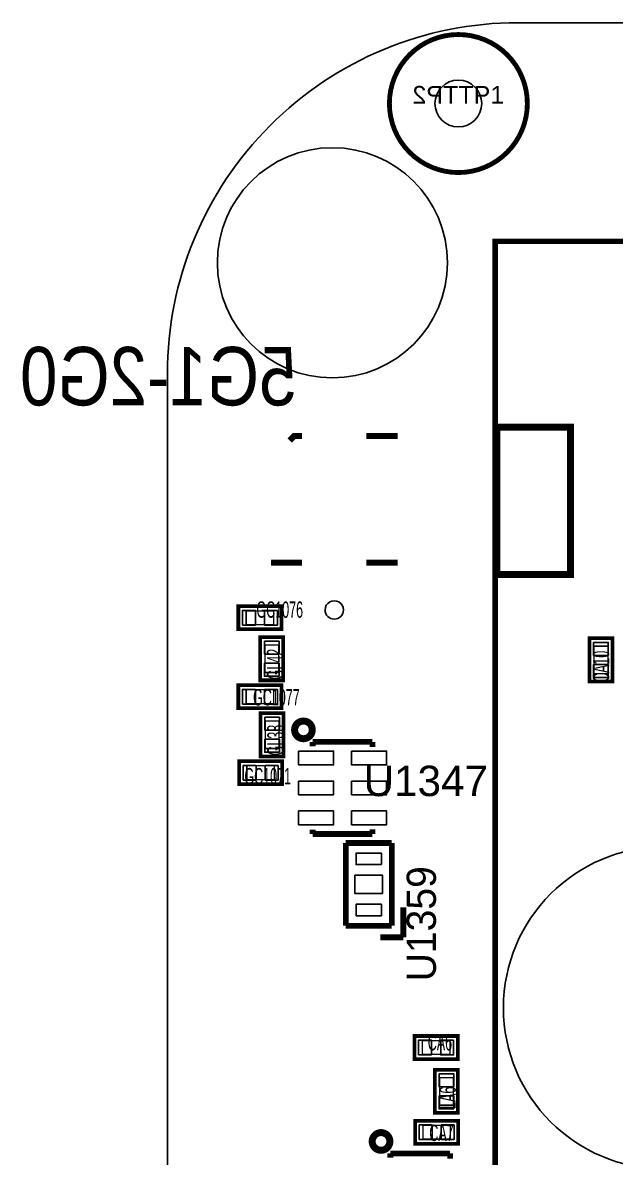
# Model space of a CAD drawing. Extents: x -3.1 to 73.5, y -0.1 to 42.
# Drawn here: x -3.15 to 9.74, y 17.35 to 42 of the extents above; entities that cross this region are included whole.
import ezdxf

# ---------------------------------------------------------------- set-up
doc = ezdxf.new("R2010")
doc.units = 0
for name, color, linetype in [('BG_OUTLINE', 7, 'CONTINUOUS'), ('PG_ASSEMBLY_TOP', 111, 'CONTINUOUS'), ('PG_SILKSCREEN_BOTTOM', 140, 'CONTINUOUS'), ('PG_SILKSCREEN_TOP', 254, 'CONTINUOUS'), ('PIN_TOP', 141, 'CONTINUOUS'), ('RD_SILKSCREEN_BOTTOM', 80, 'CONTINUOUS'), ('RD_SILKSCREEN_TOP', 230, 'CONTINUOUS')]:
    doc.layers.add(name, color=color, linetype=linetype)

msp = doc.modelspace()

# ---------------------------------------------------------------- linework, layer by layer
at = {"layer": 'BG_OUTLINE'}
msp.add_lwpolyline([(8.1534, 41.9989), (65.78854, 41.9989, -0.414214), (73.40854, 34.3789), (73.40854, 7.62, -0.414214), (65.78854, 0), (7.62, 0, -0.414214), (0, 7.62), (0, 34.3789, -0.414214), (7.62, 41.9989), (8.1534, 41.9989)], format="xyb", dxfattribs=at)
msp.add_lwpolyline([(8.1534, 41.9989), (65.78854, 41.9989, -0.414214), (73.40854, 34.3789), (73.40854, 7.62, -0.414214), (65.78854, 0), (7.62, 0, -0.414214), (0, 7.62), (0, 34.3789, -0.414214), (7.62, 41.9989)], format="xyb", close=True, dxfattribs=at)
msp.add_lwpolyline([(8.1534, 41.9989), (65.78854, 41.9989, -0.414214), (73.40854, 34.3789), (73.40854, 7.62, -0.414214), (65.78854, 0), (7.62, 0, -0.414214), (0, 7.62), (0, 34.3789, -0.414214), (7.62, 41.9989)], format="xyb", close=True, dxfattribs=at)
msp.add_lwpolyline([(8.1534, 41.9989), (65.78854, 41.9989, -0.414214), (73.40854, 34.3789), (73.40854, 7.62, -0.414214), (65.78854, 0), (7.62, 0, -0.414214), (0, 7.62), (0, 34.3789, -0.414214), (7.62, 41.9989)], format="xyb", close=True, dxfattribs=at)
at = {"layer": 'PG_ASSEMBLY_TOP', "const_width": 0.1016}
msp.add_lwpolyline([(7.820939, 40.242693, 1), (4.826737, 40.242693, 1), (7.820939, 40.242693)], format="xyb", dxfattribs=at)
at = {"layer": 'PG_ASSEMBLY_TOP'}
for points, const_width in [([(2.311679, 29.222852), (1.711681, 29.222852), (1.711681, 28.922828), (2.311679, 28.922828), (2.311679, 29.222852)], 0.029997), ([(2.418232, 27.883841), (2.418232, 28.483839), (2.118208, 28.483839), (2.118208, 27.883841), (2.418232, 27.883841)], 0.029997), ([(9.573031, 27.856459), (9.573031, 28.456458), (9.272981, 28.456458), (9.272981, 27.856459), (9.573031, 27.856459)], 0.029997), ([(2.311679, 27.508352), (1.711681, 27.508352), (1.711681, 27.208328), (2.311679, 27.208328), (2.311679, 27.508352)], 0.029997), ([(2.425852, 26.232841), (2.425852, 26.832839), (2.125828, 26.832839), (2.125828, 26.232841), (2.425852, 26.232841)], 0.029997), ([(2.326919, 25.857352), (1.726921, 25.857352), (1.726921, 25.557328), (2.326919, 25.557328), (2.326919, 25.857352)], 0.029997), ([(3.876421, 24.181638), (4.876419, 24.181638)], 0.127), ([(3.876421, 22.381642), (3.876421, 24.181638)], 0.127), ([(4.876419, 24.181638), (4.876419, 22.381642)], 0.127), ([(4.876419, 22.381642), (3.876421, 22.381642)], 0.127), ([(6.139459, 19.888352), (5.539461, 19.888352), (5.539461, 19.588328), (6.139459, 19.588328), (6.139459, 19.888352)], 0.029997), ([(5.915508, 19.085839), (5.915508, 18.485841), (6.215532, 18.485841), (6.215532, 19.085839), (5.915508, 19.085839)], 0.029997), ([(6.152159, 18.046852), (5.552161, 18.046852), (5.552161, 17.746828), (6.152159, 17.746828), (6.152159, 18.046852)], 0.029997)]:
    msp.add_lwpolyline(points, dxfattribs=dict(at, const_width=const_width))
at = {"layer": 'PG_SILKSCREEN_BOTTOM', "const_width": 0.1016}
msp.add_lwpolyline([(7.824749, 40.242693, 1), (4.822927, 40.242693, 1), (7.824749, 40.242693)], format="xyb", dxfattribs=at)
at = {"layer": 'PG_SILKSCREEN_BOTTOM'}
for points, const_width in [([(57.303594, 37.249557), (7.123608, 37.249557), (7.123608, 3.969563), (57.563588, 3.969563), (57.563588, 8.909558), (60.5536, 8.909558), (60.5536, 32.439559), (57.303594, 32.439559), (57.303594, 37.249557)], 0.11999), ([(8.760358, 33.112837), (8.760358, 30.012843), (7.160362, 30.012843), (7.160362, 33.212837), (8.760358, 33.212837), (8.760358, 33.112837)], 0.150012), ([(2.927121, 33.018222), (2.752115, 33.018222), (2.657119, 32.923226)], 0.129997), ([(5.002022, 33.018222), (4.327119, 33.018222)], 0.129997), ([(2.252218, 30.268418), (2.927096, 30.268418)], 0.129997), ([(4.327119, 30.268418), (5.002022, 30.268418)], 0.129997)]:
    msp.add_lwpolyline(points, dxfattribs=dict(at, const_width=const_width))
msp.add_lwpolyline([(3.827018, 29.243325, 1), (3.427219, 29.243312, 1)], format="xyb", close=True, dxfattribs=at)
at = {"layer": 'PG_SILKSCREEN_TOP'}
for points, const_width in [([(7.824749, 40.242693, 1), (4.822927, 40.242693, 1), (7.824749, 40.242693)], 0.1016), ([(3.148863, 26.638301, 0.999972), (2.764638, 26.638326, 1.000028), (3.148863, 26.638301)], 0.1524), ([(4.835423, 17.697526, 0.999967), (4.451223, 17.697552, 1.000033), (4.835423, 17.697526)], 0.1524)]:
    msp.add_lwpolyline(points, format="xyb", dxfattribs=dict(at, const_width=const_width))
for points, const_width in [([(1.541678, 28.822828), (2.481682, 28.822828), (2.481682, 29.322852), (1.541678, 29.322852), (1.541678, 28.822828), (1.821688, 28.822828)], 0.08001), ([(1.631671, 29.322852), (1.541678, 29.322852), (1.541678, 29.232835)], 0.08001), ([(2.481682, 29.232835), (2.481682, 29.322852), (2.391689, 29.322852)], 0.08001), ([(1.541678, 28.912845), (1.541678, 28.822828), (1.631671, 28.822828)], 0.08001), ([(2.391689, 28.822828), (2.481682, 28.822828), (2.481682, 28.912845)], 0.08001), ([(2.018208, 28.653842), (2.018208, 27.713838), (2.518232, 27.713838), (2.518232, 28.653842), (2.018208, 28.653842), (2.018208, 28.373832)], 0.08001), ([(2.108225, 28.653842), (2.018208, 28.653842), (2.018208, 28.563849)], 0.08001), ([(2.518232, 28.563849), (2.518232, 28.653842), (2.428215, 28.653842)], 0.08001), ([(9.172981, 28.62646), (9.172981, 27.686483), (9.673006, 27.686483), (9.673006, 28.62646), (9.172981, 28.62646), (9.172981, 28.346451)], 0.08001), ([(9.262999, 28.62646), (9.172981, 28.62646), (9.172981, 28.536468)], 0.08001), ([(9.673006, 28.536468), (9.673006, 28.62646), (9.582988, 28.62646)], 0.08001), ([(1.541678, 27.108328), (2.481682, 27.108328), (2.481682, 27.608352), (1.541678, 27.608352), (1.541678, 27.108328), (1.821688, 27.108328)], 0.08001), ([(1.631671, 27.608352), (1.541678, 27.608352), (1.541678, 27.518335)], 0.08001), ([(2.018208, 27.803831), (2.018208, 27.713838), (2.108225, 27.713838)], 0.08001), ([(2.481682, 27.518335), (2.481682, 27.608352), (2.391689, 27.608352)], 0.08001), ([(2.428215, 27.713838), (2.518232, 27.713838), (2.518232, 27.803831)], 0.08001), ([(9.172981, 27.776449), (9.172981, 27.686483), (9.262999, 27.686483)], 0.08001), ([(9.582988, 27.686483), (9.673006, 27.686483), (9.673006, 27.776449)], 0.08001), ([(1.541678, 27.198345), (1.541678, 27.108328), (1.631671, 27.108328)], 0.08001), ([(2.391689, 27.108328), (2.481682, 27.108328), (2.481682, 27.198345)], 0.08001), ([(2.025828, 27.002842), (2.025828, 26.062838), (2.525852, 26.062838), (2.525852, 27.002842), (2.025828, 27.002842), (2.025828, 26.722832)], 0.08001), ([(2.115845, 27.002842), (2.025828, 27.002842), (2.025828, 26.912849)], 0.08001), ([(2.525852, 26.912849), (2.525852, 27.002842), (2.435835, 27.002842)], 0.08001), ([(4.457471, 26.377138), (3.15755, 26.377138)], 0.127), ([(3.15755, 26.377138), (3.15755, 26.283539)], 0.127), ([(4.457471, 26.266521), (4.457471, 26.377138)], 0.127), ([(2.025828, 26.152831), (2.025828, 26.062838), (2.115845, 26.062838)], 0.08001), ([(2.435835, 26.062838), (2.525852, 26.062838), (2.525852, 26.152831)], 0.08001), ([(1.556918, 25.457328), (2.496922, 25.457328), (2.496922, 25.957352), (1.556918, 25.957352), (1.556918, 25.457328), (1.836928, 25.457328)], 0.08001), ([(1.646911, 25.957352), (1.556918, 25.957352), (1.556918, 25.867335)], 0.08001), ([(2.496922, 25.867335), (2.496922, 25.957352), (2.406929, 25.957352)], 0.08001), ([(1.556918, 25.547345), (1.556918, 25.457328), (1.646911, 25.457328)], 0.08001), ([(2.406929, 25.457328), (2.496922, 25.457328), (2.496922, 25.547345)], 0.08001), ([(3.15755, 24.377117), (3.15755, 24.471935)], 0.127), ([(4.457471, 24.377117), (3.15755, 24.377117)], 0.127), ([(4.457471, 24.475338), (4.457471, 24.377117)], 0.127), ([(3.876421, 24.181638), (4.876419, 24.181638)], 0.127), ([(3.876421, 22.381642), (3.876421, 24.181638)], 0.127), ([(4.876419, 24.181638), (4.876419, 22.381642)], 0.127), ([(5.126431, 22.781641), (5.126431, 22.13163)], 0.127), ([(4.876419, 22.381642), (3.876421, 22.381642)], 0.127), ([(5.126431, 22.13163), (4.626432, 22.13163)], 0.127), ([(5.369458, 19.488328), (6.309462, 19.488328), (6.309462, 19.988352), (5.369458, 19.988352), (5.369458, 19.488328), (5.649468, 19.488328)], 0.08001), ([(5.459451, 19.988352), (5.369458, 19.988352), (5.369458, 19.898335)], 0.08001), ([(6.309462, 19.898335), (6.309462, 19.988352), (6.219469, 19.988352)], 0.08001), ([(5.369458, 19.578345), (5.369458, 19.488328), (5.459451, 19.488328)], 0.08001), ([(6.219469, 19.488328), (6.309462, 19.488328), (6.309462, 19.578345)], 0.08001), ([(6.315532, 18.315838), (6.315532, 19.255842), (5.815508, 19.255842), (5.815508, 18.315838), (6.315532, 18.315838), (6.315532, 18.595848)], 0.08001), ([(5.905525, 19.255842), (5.815508, 19.255842), (5.815508, 19.165849)], 0.08001), ([(6.315532, 19.165849), (6.315532, 19.255842), (6.225515, 19.255842)], 0.08001), ([(5.815508, 18.405831), (5.815508, 18.315838), (5.905525, 18.315838)], 0.08001), ([(6.225515, 18.315838), (6.315532, 18.315838), (6.315532, 18.405831)], 0.08001), ([(5.382158, 17.646828), (6.322162, 17.646828), (6.322162, 18.146852), (5.382158, 18.146852), (5.382158, 17.646828), (5.662168, 17.646828)], 0.08001), ([(5.472151, 18.146852), (5.382158, 18.146852), (5.382158, 18.056835)], 0.08001), ([(6.322162, 18.056835), (6.322162, 18.146852), (6.232169, 18.146852)], 0.08001), ([(5.382158, 17.736845), (5.382158, 17.646828), (5.472151, 17.646828)], 0.08001), ([(6.232169, 17.646828), (6.322162, 17.646828), (6.322162, 17.736845)], 0.08001), ([(6.144031, 17.436338), (4.84411, 17.436338)], 0.127), ([(4.84411, 17.436338), (4.84411, 17.342739)], 0.127), ([(6.144031, 17.325721), (6.144031, 17.436338)], 0.127)]:
    msp.add_lwpolyline(points, dxfattribs=dict(at, const_width=const_width))
at = {"layer": 'PIN_TOP'}
for points in [[(1.631671, 28.912845), (1.631671, 29.232835), (1.91168, 29.232835), (1.91168, 28.912845)], [(2.391689, 29.232835), (2.391689, 28.912845), (2.11168, 28.912845), (2.11168, 29.232835)], [(2.108225, 28.563849), (2.428215, 28.563849), (2.428215, 28.28384), (2.108225, 28.28384)], [(9.262999, 28.536468), (9.582988, 28.536468), (9.582988, 28.256459), (9.262999, 28.256459)], [(2.428215, 27.803831), (2.108225, 27.803831), (2.108225, 28.08384), (2.428215, 28.08384)], [(9.582988, 27.776449), (9.262999, 27.776449), (9.262999, 28.056459), (9.582988, 28.056459)], [(1.631671, 27.198345), (1.631671, 27.518335), (1.91168, 27.518335), (1.91168, 27.198345)], [(2.391689, 27.518335), (2.391689, 27.198345), (2.11168, 27.198345), (2.11168, 27.518335)], [(2.115845, 26.912849), (2.435835, 26.912849), (2.435835, 26.63284), (2.115845, 26.63284)], [(2.435835, 26.152831), (2.115845, 26.152831), (2.115845, 26.43284), (2.435835, 26.43284)], [(2.851455, 26.177151), (3.613455, 26.177151), (3.613455, 25.877152), (2.851455, 25.877152)], [(4.001465, 26.177151), (4.763465, 26.177151), (4.763465, 25.877152), (4.001465, 25.877152)], [(1.646911, 25.547345), (1.646911, 25.867335), (1.92692, 25.867335), (1.92692, 25.547345)], [(2.406929, 25.867335), (2.406929, 25.547345), (2.12692, 25.547345), (2.12692, 25.867335)], [(2.851455, 25.52714), (3.613455, 25.52714), (3.613455, 25.22714), (2.851455, 25.22714)], [(4.001465, 25.52714), (4.763465, 25.52714), (4.763465, 25.22714), (4.001465, 25.22714)], [(2.851455, 24.877128), (3.613455, 24.877128), (3.613455, 24.577129), (2.851455, 24.577129)], [(4.001465, 24.877128), (4.763465, 24.877128), (4.763465, 24.577129), (4.001465, 24.577129)], [(4.651375, 23.711675), (4.101465, 23.711675), (4.101465, 23.961585), (4.651375, 23.961585)], [(4.676369, 23.08164), (4.076471, 23.08164), (4.076471, 23.48164), (4.676369, 23.48164)], [(4.651375, 22.601695), (4.101465, 22.601695), (4.101465, 22.851605), (4.651375, 22.851605)], [(5.459451, 19.578345), (5.459451, 19.898335), (5.73946, 19.898335), (5.73946, 19.578345)], [(6.219469, 19.898335), (6.219469, 19.578345), (5.93946, 19.578345), (5.93946, 19.898335)], [(5.905525, 19.165849), (6.225515, 19.165849), (6.225515, 18.88584), (5.905525, 18.88584)], [(6.225515, 18.405831), (5.905525, 18.405831), (5.905525, 18.68584), (6.225515, 18.68584)], [(5.472151, 17.736845), (5.472151, 18.056835), (5.75216, 18.056835), (5.75216, 17.736845)], [(6.232169, 18.056835), (6.232169, 17.736845), (5.95216, 17.736845), (5.95216, 18.056835)]]:
    msp.add_lwpolyline(points, close=True, dxfattribs=at)
for centre, radius in [((6.323838, 40.242693), 0.508), ((3.585845, 36.783823), 2.499995), ((10.803611, 20.599552), 3.500006)]:
    msp.add_circle(centre, radius, dxfattribs=at)

# ---------------------------------------------------------------- texts
at = {"layer": 'RD_SILKSCREEN_BOTTOM', "text_generation_flag": 2}
for s, height, width, p in [('TP2', 0.381, 1.066667, (6.323838, 40.242693)), ('5G1-2G0', 1.27, 0.86, (2.805176, 33.685683))]:
    msp.add_text(s, height=height, dxfattribs=dict(at, width=width)).set_placement(p)
at = {"layer": 'RD_SILKSCREEN_TOP'}
for s, height, width, p in [('TP1', 0.381, 1.066667, (6.323838, 40.242693)), ('GC1076', 0.3556, 0.572143, (1.93548, 29.07284)), ('GC1077', 0.3556, 0.572143, (1.86182, 27.16784)), ('GC1071', 0.3556, 0.572143, (1.67386, 25.45334)), ('U1347', 0.6604, 1.038462, (4.26466, 25.19934)), ('CA6', 0.3556, 0.572143, (5.65912, 19.67484)), ('CA7', 0.3556, 0.572143, (5.69214, 17.70634))]:
    msp.add_text(s, height=height, dxfattribs=dict(at, width=width)).set_placement(p)
at = {"layer": 'RD_SILKSCREEN_TOP', "width": 0.572143}
for s, p in [('GL42', (2.518232, 27.733828)), ('CA10', (9.60374, 27.67584)), ('GL38', (2.525852, 26.082828)), ('LA6', (6.26872, 18.40484))]:
    msp.add_text(s, height=0.3556, rotation=90, dxfattribs=at).set_placement(p)
at = {"layer": 'RD_SILKSCREEN_TOP'}
msp.add_text('U1359', height=0.635, rotation=90, dxfattribs=at).set_placement((5.835904, 21.17471))

doc.saveas('drawing.dxf')
